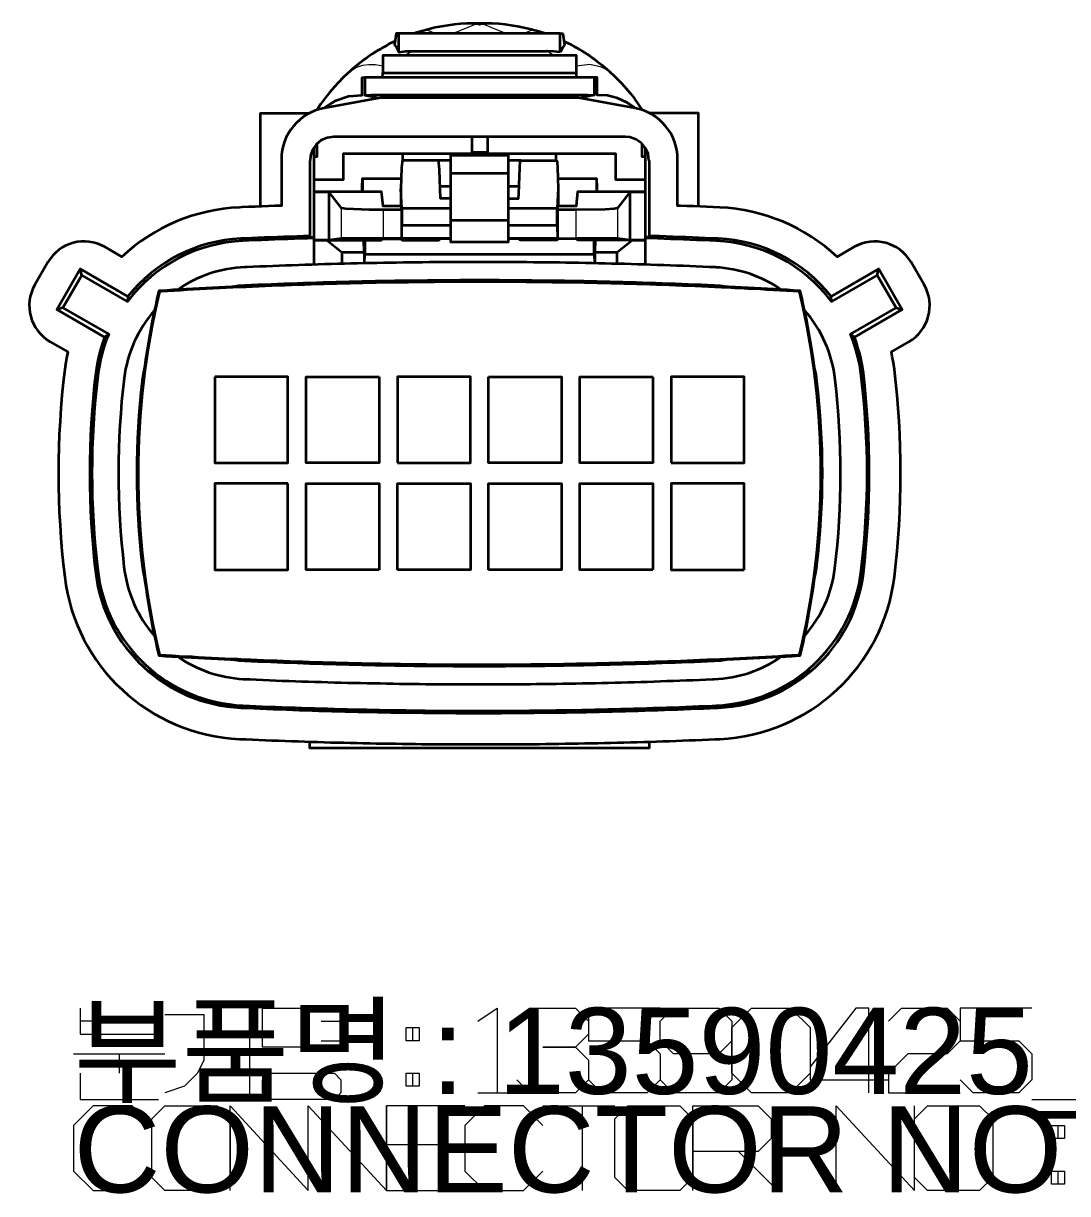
# Model space of a CAD drawing. Header units: millimetres. Extents: x 0 to 174, y 0 to 33.
# Drawn here: x 68.665 to 70.241, y 7.945 to 9.712 of the extents above; entities that cross this region are included whole.
import ezdxf

# ---------------------------------------------------------------- set-up
doc = ezdxf.new("R2010")
doc.units = ezdxf.units.MM
doc.layers.add('CAPTION_LLM_TEXT', color=7, linetype='Continuous')
doc.layers.add('CAPTION_ORIGINAL_OUTLINES', color=7, linetype='Continuous')
doc.layers.add('PDF_Geomertry', color=7, linetype='Continuous', true_color=0x405f80)
doc.styles.get("Standard").update_dxf_attribs({"font": 'arial.ttf'})

# ---------------------------------------------------------------- blocks, each defined once
blk = doc.blocks.new('SYM_13590425_006')
at = {"layer": 'PDF_Geomertry', "color": 7, "lineweight": 35}
for points in [[(0.0029, 0.5424), (0.0029, 0.5449), (-0.0069, 0.545, 0.066921), (-0.0824, 0.5339), (-0.0918, 0.531), (-0.0961, 0.5296)], [(0.1019, 0.5296), (0.0926, 0.5326), (0.0882, 0.5339, 0.06561), (0.0128, 0.545), (0.0029, 0.5449)], [(-0.1357, 0.5125, 0.06498), (-0.1961, 0.4699), (-0.2032, 0.4631), (-0.21, 0.456), (-0.2167, 0.4488), (-0.2231, 0.4413), (-0.2292, 0.4336), (-0.2308, 0.4314), (-0.2365, 0.4233), (-0.2421, 0.4151), (-0.2422, 0.415), (-0.2422, 0.4144)], [(0.1415, 0.5125, -0.064821), (0.2019, 0.4699), (0.2039, 0.4681), (0.211, 0.4611), (0.2178, 0.454), (0.2243, 0.4467), (0.2307, 0.4392), (0.2367, 0.4314), (0.2368, 0.4313), (0.2425, 0.4232), (0.2481, 0.415), (0.2481, 0.4144)], [(-0.2471, 0.2208), (-0.2569, 0.2204), (-0.2668, 0.2201), (-0.2767, 0.2199), (-0.2864, 0.2194), (-0.2963, 0.219), (-0.3061, 0.2188), (-0.316, 0.2183), (-0.3258, 0.2179), (-0.3356, 0.2175), (-0.3454, 0.2171), (-0.3544, 0.2167, 0.223139), (-0.5286, 0.1251), (-0.5976, 0.165), (-0.6261, 0.1156), (-0.5571, 0.0757, 0.071283), (-0.5736, 0.0129, 0.059479), (-0.5736, -0.2812, 0.367756), (-0.3544, -0.4851), (-0.3446, -0.4856), (-0.3347, -0.486), (-0.325, -0.4864), (-0.3151, -0.4868), (-0.3053, -0.4871), (-0.2954, -0.4875), (-0.2856, -0.4879), (-0.2757, -0.4882), (-0.266, -0.4885), (-0.2561, -0.4889), (-0.2463, -0.4892), (-0.2364, -0.4894), (-0.2265, -0.4897), (-0.2168, -0.49), (-0.207, -0.4903), (-0.1971, -0.4906), (-0.1872, -0.4908), (-0.1774, -0.491), (-0.1675, -0.4912), (-0.1576, -0.4914), (-0.1479, -0.4917), (-0.1381, -0.4918), (-0.1282, -0.4919), (-0.1183, -0.4921), (-0.1085, -0.4922), (-0.0986, -0.4924), (-0.0888, -0.4925), (-0.079, -0.4926), (-0.0692, -0.4928), (-0.0593, -0.4928), (-0.0494, -0.4929), (-0.0396, -0.4929), (-0.0297, -0.4929), (-0.0199, -0.4931), (-0.0101, -0.4931), (-0.0003, -0.4931), (0.0096, -0.4931), (0.0194, -0.4931), (0.0293, -0.4931), (0.0392, -0.4929), (0.049, -0.4929), (0.0589, -0.4928), (0.0686, -0.4928), (0.0785, -0.4926), (0.0883, -0.4926), (0.0982, -0.4925), (0.1081, -0.4924), (0.1179, -0.4922), (0.1278, -0.4921), (0.1375, -0.4919), (0.1474, -0.4918), (0.1572, -0.4915), (0.1671, -0.4914), (0.1769, -0.4911), (0.1868, -0.491), (0.1967, -0.4907), (0.2064, -0.4904), (0.2162, -0.4901), (0.2261, -0.49), (0.236, -0.4897), (0.2458, -0.4893), (0.2557, -0.489), (0.2654, -0.4887), (0.2753, -0.4885), (0.2851, -0.4881), (0.295, -0.4878), (0.3049, -0.4874), (0.3146, -0.4869), (0.3244, -0.4865), (0.3343, -0.4862), (0.3442, -0.4858), (0.354, -0.4854), (0.3603, -0.4851, 0.367568), (0.5794, -0.2812, 0.059525), (0.5794, 0.0129, 0.07101), (0.5629, 0.0757), (0.6319, 0.1156), (0.6035, 0.165), (0.5344, 0.1251, 0.223804), (0.3603, 0.2167), (0.3504, 0.2171), (0.3406, 0.2175), (0.3308, 0.2179), (0.321, 0.2183), (0.3111, 0.2188), (0.3012, 0.2192), (0.2914, 0.2194), (0.2815, 0.2199), (0.2718, 0.2201), (0.2619, 0.2206), (0.2529, 0.2208)], [(-0.2531, 0.224), (-0.2628, 0.2236), (-0.2726, 0.2233), (-0.2825, 0.2229), (-0.2924, 0.2226), (-0.3022, 0.2222), (-0.3119, 0.2219), (-0.3218, 0.2215), (-0.3317, 0.2211), (-0.3415, 0.2207), (-0.3514, 0.2203), (-0.3575, 0.22, 0.21611), (-0.5282, 0.1328), (-0.5286, 0.1251)], [(0.534, 0.1328, 0.21683), (0.3633, 0.22), (0.3536, 0.2204), (0.3437, 0.2208), (0.3339, 0.2213), (0.324, 0.2217), (0.3142, 0.2221), (0.3044, 0.2224), (0.2946, 0.2228), (0.2847, 0.2231), (0.2749, 0.2235), (0.265, 0.2238), (0.2589, 0.224)], [(0.3596, 0.1767), (0.3499, 0.1771), (0.34, 0.1775), (0.3301, 0.1779), (0.3203, 0.1783), (0.3104, 0.1788), (0.3007, 0.179), (0.2908, 0.1794), (0.281, 0.1797), (0.2711, 0.1801), (0.2613, 0.1804), (0.2515, 0.1807), (0.2417, 0.1811), (0.2318, 0.1814), (0.2219, 0.1817), (0.2121, 0.1819), (0.2022, 0.1821), (0.1924, 0.1824), (0.1826, 0.1826), (0.1728, 0.1828), (0.1629, 0.1831), (0.1531, 0.1832), (0.1432, 0.1833), (0.1333, 0.1836), (0.1236, 0.1838), (0.1137, 0.1839), (0.1039, 0.184), (0.094, 0.1842), (0.0842, 0.1842), (0.0743, 0.1843), (0.0644, 0.1844), (0.0547, 0.1844), (0.0449, 0.1844), (0.035, 0.1846), (0.0251, 0.1846), (0.0153, 0.1846), (0.0054, 0.1846), (-0.0044, 0.1846), (-0.0143, 0.1846), (-0.024, 0.1846), (-0.0339, 0.1846), (-0.0437, 0.1844), (-0.0536, 0.1844), (-0.0635, 0.1843), (-0.0733, 0.1843), (-0.0832, 0.1842), (-0.0929, 0.184), (-0.1028, 0.1839), (-0.1126, 0.1838), (-0.1225, 0.1836), (-0.1324, 0.1835), (-0.1422, 0.1833), (-0.1521, 0.1831), (-0.1618, 0.1829), (-0.1717, 0.1828), (-0.1815, 0.1825), (-0.1914, 0.1822), (-0.2012, 0.1819), (-0.2111, 0.1818), (-0.221, 0.1815), (-0.2307, 0.1813), (-0.2406, 0.181), (-0.2504, 0.1806), (-0.2603, 0.1803), (-0.2701, 0.18), (-0.28, 0.1796), (-0.2897, 0.1793), (-0.2996, 0.1789), (-0.3094, 0.1785), (-0.3193, 0.1781), (-0.3292, 0.1778), (-0.3389, 0.1774), (-0.3487, 0.1769), (-0.3514, 0.1768, 0.143588), (-0.4529, 0.1429)], [(-0.4879, 0.1117, 0.148412), (-0.5338, 0.0094, 0.058647), (-0.534, -0.2753, 0.153657), (-0.4879, -0.38)], [(0.4938, -0.38, 0.14935), (0.5396, -0.2778, 0.058623), (0.5399, 0.0069, 0.153457), (0.4938, 0.1117)], [(-0.5632, 0.0714), (-0.5664, 0.0621), (-0.5693, 0.0528), (-0.5718, 0.0432), (-0.5739, 0.0336), (-0.5757, 0.0239), (-0.5767, 0.0168, 0.0598), (-0.5767, -0.2853)], [(0.5825, -0.2853, 0.059797), (0.5825, 0.0168), (0.5811, 0.0265), (0.5793, 0.0363), (0.5771, 0.0458), (0.5744, 0.0553), (0.5714, 0.0647), (0.569, 0.0714), (0.5629, 0.0757)], [(-0.5029, 0.0249), (-0.505, 0.0153), (-0.5065, 0.0056), (-0.5065, 0.005, 0.058924), (-0.5065, -0.2733), (-0.5051, -0.2831), (-0.5031, -0.2926), (-0.5029, -0.2932)], [(0.5087, -0.2932), (0.5108, -0.2836), (0.5124, -0.2739), (0.5124, -0.2733, 0.058875), (0.5124, 0.005), (0.511, 0.0147), (0.5089, 0.0243), (0.5087, 0.0249)], [(-0.5767, -0.2851, 0.366239), (-0.3575, -0.4883), (-0.3478, -0.4887), (-0.3379, -0.4892), (-0.3281, -0.4896), (-0.3182, -0.49), (-0.3083, -0.4904), (-0.2986, -0.4907), (-0.2888, -0.4911), (-0.2789, -0.4915), (-0.269, -0.4918), (-0.2592, -0.4921), (-0.2493, -0.4925), (-0.2396, -0.4928), (-0.2297, -0.4931), (-0.2199, -0.4933), (-0.21, -0.4936), (-0.2001, -0.4939), (-0.1903, -0.494), (-0.1806, -0.4943), (-0.1707, -0.4946), (-0.1608, -0.4947), (-0.151, -0.495), (-0.1411, -0.4951), (-0.1312, -0.4953), (-0.1214, -0.4954), (-0.1117, -0.4956), (-0.1018, -0.4957), (-0.0919, -0.4958), (-0.0821, -0.496), (-0.0722, -0.4961), (-0.0624, -0.4961), (-0.0525, -0.4962), (-0.0428, -0.4962), (-0.0329, -0.4964), (-0.0231, -0.4964), (-0.0132, -0.4964), (-0.0033, -0.4964), (0.0065, -0.4964), (0.0164, -0.4964), (0.0263, -0.4964), (0.036, -0.4964), (0.0458, -0.4962), (0.0557, -0.4962), (0.0656, -0.4961), (0.0754, -0.4961), (0.0853, -0.496), (0.0951, -0.4958), (0.1049, -0.4958), (0.1147, -0.4957), (0.1246, -0.4956), (0.1344, -0.4953), (0.1443, -0.4951), (0.1542, -0.495), (0.164, -0.4949), (0.1738, -0.4946), (0.1836, -0.4944), (0.1935, -0.4942), (0.2033, -0.4939), (0.2132, -0.4936), (0.2231, -0.4935), (0.2329, -0.4932), (0.2426, -0.4928), (0.2525, -0.4925), (0.2624, -0.4922), (0.2722, -0.4919), (0.2821, -0.4915), (0.2918, -0.4912), (0.3017, -0.4908), (0.3115, -0.4906), (0.3214, -0.4901), (0.3313, -0.4897), (0.3411, -0.4893), (0.3508, -0.4889), (0.3607, -0.4885), (0.3633, -0.4883, 0.367109), (0.5825, -0.2851)], [(-0.4529, -0.4112, 0.138884), (-0.3539, -0.445), (-0.344, -0.4454), (-0.3342, -0.4458), (-0.3243, -0.4462), (-0.3144, -0.4467), (-0.3047, -0.4471), (-0.2949, -0.4475), (-0.285, -0.4478), (-0.2751, -0.4482), (-0.2653, -0.4485), (-0.2554, -0.4487), (-0.2457, -0.4492), (-0.2358, -0.4494), (-0.226, -0.4497), (-0.2161, -0.45), (-0.2063, -0.4503), (-0.1964, -0.4506), (-0.1867, -0.4507), (-0.1768, -0.451), (-0.1669, -0.4511), (-0.1571, -0.4514), (-0.1472, -0.4515), (-0.1374, -0.4518), (-0.1275, -0.4519), (-0.1178, -0.4521), (-0.1079, -0.4522), (-0.0981, -0.4524), (-0.0882, -0.4525), (-0.0783, -0.4526), (-0.0685, -0.4526), (-0.0586, -0.4528), (-0.0489, -0.4528), (-0.039, -0.4529), (-0.0292, -0.4529), (-0.0193, -0.4529), (-0.0094, -0.4529), (0.0004, -0.4529), (0.0103, -0.4529), (0.02, -0.4529), (0.0299, -0.4529), (0.0397, -0.4529), (0.0496, -0.4529), (0.0594, -0.4528), (0.0693, -0.4528), (0.0792, -0.4526), (0.089, -0.4525), (0.0987, -0.4524), (0.1086, -0.4522), (0.1185, -0.4521), (0.1283, -0.4519), (0.1382, -0.4518), (0.1481, -0.4517), (0.1579, -0.4515), (0.1676, -0.4512), (0.1775, -0.4511), (0.1874, -0.4508), (0.1972, -0.4506), (0.2071, -0.4504), (0.2169, -0.4501), (0.2267, -0.4499), (0.2365, -0.4496), (0.2464, -0.4493), (0.2563, -0.449), (0.2661, -0.4486), (0.276, -0.4483), (0.2857, -0.4479), (0.2956, -0.4476), (0.3054, -0.4472), (0.3153, -0.4469), (0.3251, -0.4465), (0.335, -0.4461), (0.3447, -0.4457), (0.3546, -0.4453), (0.3572, -0.4451, 0.143374), (0.4586, -0.4112)]]:
    blk.add_lwpolyline(points, format="xyb", dxfattribs=at)
at = {"layer": 'PDF_Geomertry', "color": 7, "lineweight": 13}
for points in [[(-0.0643, 0.5296), (-0.0738, 0.5339), (-0.0782, 0.5344), (-0.0824, 0.5339)], [(-0.0051, 0.5429), (-0.0146, 0.5388), (-0.0367, 0.5296)], [(0.0425, 0.5296), (0.0204, 0.5388), (0.011, 0.5429), (0.0107, 0.5431), (0.006, 0.5433), (0.0029, 0.5424), (-0.0012, 0.5435), (-0.0049, 0.5431), (-0.0069, 0.545)], [(0.0107, 0.5431), (0.0128, 0.545)], [(0.0882, 0.5339), (0.084, 0.5344), (0.0796, 0.5339), (0.0701, 0.5296)], [(-0.0985, 0.5032), (-0.1067, 0.4978), (-0.1085, 0.4965)], [(0.1146, 0.4965), (0.1065, 0.5021), (0.1047, 0.5032)], [(-0.1433, 0.4806), (-0.154, 0.4825), (-0.1644, 0.4826), (-0.174, 0.4814), (-0.1829, 0.4785), (-0.1961, 0.4699)], [(0.2019, 0.4699), (0.195, 0.4751), (0.1872, 0.479), (0.1693, 0.4828), (0.1492, 0.4806)], [(-0.1608, 0.4371), (-0.1619, 0.435)], [(0.1678, 0.435), (0.1667, 0.4371)], [(-0.2057, 0.2201), (-0.2057, 0.2661)], [(0.2115, 0.2661), (0.2115, 0.2201)], [(-0.1428, 0.2635), (-0.1428, 0.2204)], [(0.1486, 0.2204), (0.1486, 0.2635)], [(-0.3544, 0.2167), (-0.3575, 0.22)], [(0.3633, 0.22), (0.3603, 0.2167)], [(-0.5767, 0.0168), (-0.5736, 0.0129)], [(0.5794, 0.0129), (0.5825, 0.0168)], [(-0.5736, -0.2812), (-0.5767, -0.2851)], [(0.5825, -0.2851), (0.5794, -0.2812)], [(-0.3575, -0.4883), (-0.3544, -0.4851)], [(0.3603, -0.4851), (0.3633, -0.4883)]]:
    blk.add_lwpolyline(points, dxfattribs=at)
at = {"layer": 'PDF_Geomertry', "color": 7, "lineweight": 35}
for points in [[(-0.1246, 0.5182), (-0.1333, 0.5139), (-0.1358, 0.5126)], [(-0.119, 0.5017), (-0.119, 0.5296), (-0.1229, 0.5296), (-0.1253, 0.5128), (-0.1222, 0.5083), (-0.119, 0.5017), (-0.1181, 0.5018), (-0.1083, 0.5029), (-0.0985, 0.5032), (0.0029, 0.5032), (0.1043, 0.5032), (0.1044, 0.5032)], [(0.1249, 0.5296), (0.0029, 0.5296), (-0.119, 0.5296)], [(0.1417, 0.5126), (0.1328, 0.5169), (0.1304, 0.5182)], [(-0.1435, 0.4633), (-0.1433, 0.4701), (0.0029, 0.4701), (0.1492, 0.4701), (0.1492, 0.4965), (0.0029, 0.4965), (-0.1433, 0.4965), (-0.1433, 0.4701)], [(0.1249, 0.5017), (0.1151, 0.5028), (0.1053, 0.5032), (0.1047, 0.5032)], [(-0.2324, 0.4169), (-0.214, 0.4285), (-0.1947, 0.4351), (-0.1744, 0.4368), (-0.1744, 0.4633), (-0.1703, 0.4633), (-0.1703, 0.4365), (-0.1619, 0.435), (-0.1494, 0.4322)], [(0.1761, 0.4633), (0.0029, 0.4633), (-0.1703, 0.4633)], [(0.1492, 0.4633), (0.1492, 0.47)], [(0.2382, 0.4169), (0.2254, 0.4257), (0.2112, 0.4321), (0.196, 0.436), (0.1803, 0.4368), (0.1803, 0.4633), (0.1761, 0.4633), (0.1761, 0.4365), (0.1678, 0.435), (0.1554, 0.4322)], [(-0.1703, 0.4365), (-0.1608, 0.4371), (0.0029, 0.4371), (0.1667, 0.4371), (0.1761, 0.4365)], [(-0.3278, 0.2685), (-0.3278, 0.4092), (-0.2546, 0.4092)], [(0.3336, 0.2685), (0.3336, 0.4092), (0.2604, 0.4092)], [(0.2587, 0.3382), (0.2575, 0.3479), (0.2536, 0.3568), (0.2474, 0.3643), (0.2393, 0.3699), (0.2301, 0.3731), (0.2233, 0.3738), (-0.2175, 0.3738), (-0.2272, 0.3724), (-0.2361, 0.3685), (-0.2436, 0.3622), (-0.2492, 0.3542), (-0.2524, 0.345), (-0.2529, 0.3382)], [(-0.0089, 0.3738), (-0.0089, 0.3503), (-0.0089, 0.3467), (0.0147, 0.3467), (0.0147, 0.3503)], [(0.0147, 0.3738), (0.0147, 0.3503), (-0.0089, 0.3503)], [(-0.2471, 0.3442), (-0.2422, 0.3442), (-0.2422, 0.3638)], [(-0.2471, 0.3578), (-0.2471, 0.2222), (-0.2471, 0.2208), (-0.2471, 0.1807)], [(0.2481, 0.3638), (0.2481, 0.3442), (0.2529, 0.3442)], [(0.2529, 0.3578), (0.2529, 0.2222), (0.2529, 0.2208), (0.2529, 0.1807)], [(-0.2531, 0.3382), (-0.2531, 0.224), (-0.2531, 0.2221), (-0.2471, 0.2222)], [(-0.0404, 0.3481), (-0.2028, 0.3481), (-0.2028, 0.3088), (-0.2471, 0.3088)], [(-0.0404, 0.2804), (-0.0561, 0.2804), (-0.0576, 0.3238), (-0.0583, 0.3346), (-0.0592, 0.3382), (-0.1135, 0.3382), (-0.1135, 0.3382), (-0.1135, 0.3382), (-0.1135, 0.3382), (-0.1136, 0.3381), (-0.1137, 0.3376), (-0.114, 0.3356), (-0.1147, 0.3275), (-0.116, 0.2954), (-0.116, 0.2696)], [(-0.1128, 0.3382), (-0.1128, 0.3479)], [(-0.0404, 0.3382), (-0.0593, 0.3382)], [(-0.0089, 0.3478), (-0.0404, 0.3478), (-0.0404, 0.3467), (-0.0089, 0.3467)], [(-0.0404, 0.3467), (-0.0404, 0.3461), (0.0463, 0.3461), (0.0463, 0.3467), (0.0463, 0.3478), (0.0147, 0.3478)], [(0.0463, 0.2474), (0.0463, 0.2147), (-0.0404, 0.2147), (-0.0404, 0.2474), (-0.0404, 0.319), (-0.0404, 0.3461)], [(0.0463, 0.3467), (0.0147, 0.3467)], [(0.2529, 0.3088), (0.2086, 0.3088), (0.2086, 0.3481), (0.0463, 0.3481)], [(0.0463, 0.3461), (0.0463, 0.319)], [(0.0651, 0.3382), (0.0463, 0.3382)], [(0.0463, 0.2804), (0.0619, 0.2804), (0.0622, 0.2875), (0.0636, 0.3272), (0.0644, 0.3363), (0.0647, 0.3381), (0.0649, 0.3382), (0.0649, 0.3382), (0.0649, 0.3382), (0.065, 0.3382), (0.1192, 0.3382), (0.1199, 0.3356), (0.1206, 0.3275), (0.1218, 0.2954), (0.1212, 0.2856), (0.1207, 0.2758), (0.1203, 0.266), (0.1203, 0.2654)], [(0.1186, 0.3382), (0.1186, 0.3479)], [(0.2589, 0.3382), (0.2589, 0.224), (0.2589, 0.2221), (0.2529, 0.2222)], [(-0.0404, 0.319), (0.0463, 0.319), (0.0463, 0.2474), (-0.0404, 0.2474)], [(-0.1743, 0.291), (-0.1743, 0.2979), (-0.1739, 0.3106), (-0.1154, 0.3106)], [(-0.1739, 0.3106), (-0.1739, 0.291)], [(0.1212, 0.3106), (0.1797, 0.3106), (0.1801, 0.2979), (0.1801, 0.291)], [(0.1797, 0.3106), (0.1797, 0.291)], [(-0.2471, 0.291), (-0.1456, 0.291), (-0.1433, 0.2696), (-0.116, 0.2696), (-0.1147, 0.2635), (-0.1428, 0.2635), (-0.1636, 0.2636), (-0.199, 0.265), (-0.2051, 0.2658), (-0.2057, 0.2661), (-0.2057, 0.2661), (-0.2242, 0.2901), (-0.2471, 0.2901)], [(-0.1428, 0.2203), (-0.1526, 0.2204), (-0.1625, 0.2204), (-0.1724, 0.2203), (-0.1822, 0.2203), (-0.1921, 0.2203), (-0.2018, 0.2201), (-0.2057, 0.2201), (-0.2243, 0.2178), (-0.2242, 0.2901)], [(-0.1144, 0.2654), (-0.1149, 0.2753), (-0.1154, 0.2851), (-0.116, 0.295), (-0.116, 0.2954)], [(-0.0404, 0.2989), (-0.0567, 0.2989)], [(0.0625, 0.2989), (0.0463, 0.2989)], [(0.2529, 0.2901), (0.23, 0.2901), (0.2115, 0.2661), (0.2063, 0.2651), (0.1924, 0.2642), (0.1486, 0.2635), (0.1206, 0.2635), (0.1218, 0.2696), (0.1492, 0.2696), (0.1514, 0.291), (0.2529, 0.291)], [(0.1218, 0.2954), (0.1218, 0.2696)], [(0.23, 0.2901), (0.2301, 0.2178), (0.2115, 0.2201), (0.2018, 0.2203), (0.1919, 0.2203), (0.1821, 0.2203), (0.1722, 0.2204), (0.1624, 0.2204), (0.1525, 0.2203), (0.1486, 0.2203)], [(-0.0404, 0.2654), (-0.1144, 0.2654), (-0.1144, 0.2403), (-0.0404, 0.2403)], [(0.0463, 0.2403), (0.1203, 0.2403), (0.1203, 0.2654), (0.0463, 0.2654)], [(-0.1147, 0.2635), (-0.1147, 0.2204), (-0.1428, 0.2204)], [(0.1206, 0.2635), (0.1206, 0.2204), (0.1486, 0.2204)], [(-0.0404, 0.2204), (-0.1146, 0.2204), (-0.1144, 0.2403)], [(0.1203, 0.2403), (0.1204, 0.2204), (0.0463, 0.2204)], [(-0.2471, 0.2176), (-0.1456, 0.2176), (-0.1433, 0.2197), (-0.116, 0.2197), (-0.1137, 0.2176), (-0.0586, 0.2176), (-0.0561, 0.2201), (-0.0404, 0.2201)], [(-0.2243, 0.2178), (-0.2471, 0.2178)], [(-0.2275, 0.2176), (-0.2051, 0.1996), (-0.1713, 0.1996), (-0.1717, 0.2176)], [(-0.1704, 0.2178), (-0.1704, 0.1964), (0.1762, 0.1964), (0.1762, 0.2178)], [(-0.1146, 0.2204), (-0.1147, 0.2204)], [(-0.0404, 0.2199), (-0.0564, 0.2199)], [(0.2529, 0.2176), (0.1514, 0.2176), (0.1492, 0.2197), (0.1218, 0.2197), (0.1196, 0.2176), (0.0644, 0.2176), (0.0619, 0.2201), (0.0463, 0.2201)], [(0.0622, 0.2199), (0.0463, 0.2199)], [(0.1204, 0.2204), (0.1206, 0.2204)], [(0.1775, 0.2176), (0.1771, 0.1996), (0.211, 0.1996), (0.2333, 0.2176)], [(0.2301, 0.2178), (0.2529, 0.2178)], [(-0.2051, 0.1996), (-0.2051, 0.1819)], [(-0.1713, 0.1996), (-0.1713, 0.1828)], [(-0.1706, 0.1828), (-0.1704, 0.1964)], [(0.1762, 0.1964), (0.1764, 0.1828)], [(0.1771, 0.1996), (0.1771, 0.1828)], [(0.211, 0.1819), (0.211, 0.1996)], [(-0.2447, 0.1808), (-0.2471, 0.1808)], [(0.2529, 0.1808), (0.2506, 0.1808)], [(-0.6261, 0.1156), (-0.6354, 0.1131), (-0.6001, 0.1743)], [(-0.5976, 0.165), (-0.6001, 0.1743), (-0.5282, 0.1328)], [(0.5344, 0.1251), (0.534, 0.1328), (0.606, 0.1743)], [(0.6035, 0.165), (0.606, 0.1743), (0.6412, 0.1131)], [(0.4861, 0.1401), (0.4871, 0.1413), (0.4772, 0.1418), (0.4674, 0.1425), (0.4576, 0.1431), (0.4478, 0.1436), (0.4379, 0.1442), (0.4281, 0.1446), (0.4183, 0.1451), (0.4085, 0.1457), (0.3986, 0.1461), (0.3888, 0.1467), (0.3789, 0.1471), (0.3692, 0.1476), (0.3593, 0.1481), (0.3572, 0.1481), (0.3572, 0.1483), (0.3474, 0.1488), (0.3376, 0.1492), (0.3278, 0.1496), (0.3179, 0.15), (0.3081, 0.1504), (0.2982, 0.1507), (0.2885, 0.1511), (0.2786, 0.1515), (0.2688, 0.1518), (0.2589, 0.1521), (0.249, 0.1525), (0.2392, 0.1528), (0.2294, 0.1531), (0.2196, 0.1533), (0.2097, 0.1536), (0.1999, 0.1538), (0.19, 0.154), (0.1801, 0.1543), (0.1703, 0.1544), (0.1606, 0.1547), (0.1507, 0.1549), (0.1408, 0.155), (0.131, 0.1551), (0.1211, 0.1554), (0.1113, 0.1556), (0.1014, 0.1557), (0.0917, 0.1557), (0.0818, 0.1558), (0.0719, 0.156), (0.0621, 0.156), (0.0522, 0.1561), (0.0424, 0.1561), (0.0325, 0.1563), (0.0228, 0.1563), (0.0129, 0.1563), (0.0031, 0.1563), (-0.0068, 0.1563), (-0.0167, 0.1563), (-0.0265, 0.1563), (-0.0364, 0.1561), (-0.0463, 0.1561), (-0.056, 0.156), (-0.0658, 0.156), (-0.0757, 0.1558), (-0.0856, 0.1557), (-0.0954, 0.1557), (-0.1053, 0.1556), (-0.1151, 0.1554), (-0.1249, 0.1553), (-0.1347, 0.155), (-0.1446, 0.1549), (-0.1544, 0.1547), (-0.1643, 0.1544), (-0.1742, 0.1543), (-0.184, 0.154), (-0.1937, 0.1538), (-0.2036, 0.1536), (-0.2135, 0.1533), (-0.2233, 0.1531), (-0.2332, 0.1528), (-0.2431, 0.1525), (-0.2528, 0.1521), (-0.2626, 0.1518), (-0.2725, 0.1515), (-0.2824, 0.1511), (-0.2922, 0.1508), (-0.3019, 0.1504), (-0.3118, 0.15), (-0.3217, 0.1496), (-0.3315, 0.1492), (-0.3414, 0.1488), (-0.3513, 0.1483), (-0.3514, 0.1483), (-0.3514, 0.1481), (-0.3612, 0.1476), (-0.3711, 0.1472), (-0.381, 0.1468), (-0.3907, 0.1463), (-0.4006, 0.1458), (-0.4104, 0.1453), (-0.4203, 0.1447), (-0.43, 0.1442), (-0.4399, 0.1438), (-0.4497, 0.1432), (-0.4596, 0.1425), (-0.4693, 0.1419), (-0.4792, 0.1414), (-0.4812, 0.1413), (-0.4803, 0.1401)], [(0.3761, 0.1472), (0.3664, 0.1485), (0.3572, 0.1492), (0.3474, 0.1496), (0.3375, 0.15), (0.3276, 0.1504), (0.3179, 0.1508), (0.3081, 0.1513), (0.2982, 0.1517), (0.2883, 0.1519), (0.2785, 0.1524), (0.2688, 0.1526), (0.2589, 0.1529), (0.249, 0.1533), (0.2392, 0.1536), (0.2293, 0.1539), (0.2194, 0.1542), (0.2097, 0.1544), (0.1999, 0.1546), (0.19, 0.1549), (0.1801, 0.1551), (0.1703, 0.1553), (0.1604, 0.1556), (0.1506, 0.1557), (0.1408, 0.1558), (0.131, 0.1561), (0.1211, 0.1563), (0.1113, 0.1564), (0.1014, 0.1565), (0.0915, 0.1565), (0.0817, 0.1567), (0.0719, 0.1568), (0.0621, 0.1568), (0.0522, 0.1569), (0.0424, 0.1569), (0.0325, 0.1571), (0.0226, 0.1571), (0.0128, 0.1571), (0.0031, 0.1571), (-0.0068, 0.1571), (-0.0167, 0.1571), (-0.0265, 0.1571), (-0.0364, 0.1569), (-0.0463, 0.1569), (-0.0561, 0.1568), (-0.066, 0.1568), (-0.0757, 0.1567), (-0.0856, 0.1565), (-0.0954, 0.1565), (-0.1053, 0.1564), (-0.1151, 0.1563), (-0.125, 0.1561), (-0.1349, 0.1558), (-0.1446, 0.1557), (-0.1544, 0.1556), (-0.1643, 0.1553), (-0.1742, 0.1551), (-0.184, 0.1549), (-0.1939, 0.1546), (-0.2036, 0.1544), (-0.2135, 0.1542), (-0.2233, 0.1539), (-0.2332, 0.1536), (-0.2431, 0.1533), (-0.2529, 0.1529), (-0.2628, 0.1526), (-0.2725, 0.1524), (-0.2824, 0.1519), (-0.2922, 0.1517), (-0.3021, 0.1513), (-0.3119, 0.1508), (-0.3217, 0.1504), (-0.3315, 0.15), (-0.3414, 0.1496), (-0.3513, 0.1492), (-0.3514, 0.1492), (-0.3612, 0.1485), (-0.3703, 0.1472)], [(-0.5571, 0.0757), (-0.5632, 0.0714), (-0.6354, 0.1131)], [(0.6319, 0.1156), (0.6412, 0.1131), (0.569, 0.0714)], [(-0.5099, -0.0392), (-0.5101, -0.0501), (-0.5108, -0.06), (-0.5114, -0.0699), (-0.5118, -0.079), (-0.5132, -0.0949), (-0.5135, -0.1047), (-0.5137, -0.1144), (-0.5139, -0.1243), (-0.5139, -0.1342), (-0.5139, -0.144), (-0.5137, -0.1539), (-0.5135, -0.1637), (-0.5132, -0.1735), (-0.5132, -0.1736), (-0.5118, -0.1893), (-0.5113, -0.1992), (-0.5107, -0.209), (-0.5101, -0.2182), (-0.5099, -0.2293)], [(0.5157, -0.2293), (0.516, -0.2182), (0.5167, -0.2083), (0.5172, -0.1986), (0.5176, -0.1893), (0.519, -0.1736), (0.5193, -0.1637), (0.5196, -0.1539), (0.5197, -0.144), (0.5197, -0.1342), (0.5197, -0.1243), (0.5196, -0.1144), (0.5193, -0.1047), (0.519, -0.0949), (0.519, -0.0949), (0.5176, -0.079), (0.5171, -0.0692), (0.5165, -0.0594), (0.516, -0.0501), (0.5157, -0.0392)], [(-0.4803, -0.4085), (-0.4812, -0.4096), (-0.4714, -0.4103), (-0.4615, -0.4108), (-0.4518, -0.4114), (-0.4419, -0.4119), (-0.4321, -0.4125), (-0.4222, -0.4131), (-0.4125, -0.4135), (-0.4026, -0.414), (-0.3928, -0.4146), (-0.3829, -0.415), (-0.3731, -0.4154), (-0.3633, -0.416), (-0.3535, -0.4164), (-0.3514, -0.4165), (-0.3514, -0.4167), (-0.3415, -0.4171), (-0.3318, -0.4175), (-0.3219, -0.4179), (-0.3121, -0.4183), (-0.3022, -0.4187), (-0.2924, -0.4192), (-0.2826, -0.4194), (-0.2728, -0.4199), (-0.2629, -0.4201), (-0.2531, -0.4204), (-0.2432, -0.4208), (-0.2333, -0.4211), (-0.2236, -0.4214), (-0.2138, -0.4217), (-0.2039, -0.4219), (-0.194, -0.4222), (-0.1842, -0.4224), (-0.1743, -0.4226), (-0.1644, -0.4228), (-0.1547, -0.4231), (-0.1449, -0.4232), (-0.135, -0.4235), (-0.1251, -0.4236), (-0.1153, -0.4237), (-0.1054, -0.4239), (-0.0956, -0.424), (-0.0858, -0.4242), (-0.076, -0.4242), (-0.0661, -0.4243), (-0.0562, -0.4244), (-0.0464, -0.4244), (-0.0365, -0.4244), (-0.0267, -0.4246), (-0.0169, -0.4246), (-0.0071, -0.4246), (0.0028, -0.4246), (0.0126, -0.4246), (0.0225, -0.4246), (0.0324, -0.4246), (0.0422, -0.4244), (0.0521, -0.4244), (0.0618, -0.4244), (0.0717, -0.4243), (0.0815, -0.4242), (0.0914, -0.4242), (0.1013, -0.424), (0.1111, -0.4239), (0.121, -0.4237), (0.1307, -0.4236), (0.1406, -0.4235), (0.1504, -0.4232), (0.1603, -0.4231), (0.1701, -0.4228), (0.18, -0.4226), (0.1899, -0.4224), (0.1996, -0.4222), (0.2094, -0.4219), (0.2193, -0.4217), (0.2292, -0.4214), (0.239, -0.4211), (0.2489, -0.4208), (0.2586, -0.4206), (0.2685, -0.4201), (0.2783, -0.4199), (0.2882, -0.4194), (0.2981, -0.4192), (0.3078, -0.4187), (0.3176, -0.4183), (0.3275, -0.4179), (0.3374, -0.4176), (0.3472, -0.4172), (0.3569, -0.4167), (0.3572, -0.4167), (0.3572, -0.4165), (0.3671, -0.416), (0.3769, -0.4156), (0.3868, -0.4151), (0.3965, -0.4146), (0.4064, -0.4142), (0.4163, -0.4136), (0.4261, -0.4131), (0.4358, -0.4126), (0.4457, -0.4121), (0.4556, -0.4115), (0.4654, -0.411), (0.4751, -0.4104), (0.485, -0.4097), (0.4871, -0.4096), (0.4861, -0.4085)], [(-0.3703, -0.4156), (-0.3606, -0.4169), (-0.3514, -0.4175), (-0.3415, -0.4181), (-0.3317, -0.4185), (-0.3219, -0.4187), (-0.3121, -0.4192), (-0.3022, -0.4196), (-0.2924, -0.42), (-0.2825, -0.4203), (-0.2726, -0.4207), (-0.2629, -0.421), (-0.2531, -0.4214), (-0.2432, -0.4217), (-0.2333, -0.4219), (-0.2235, -0.4222), (-0.2136, -0.4225), (-0.2039, -0.4228), (-0.194, -0.4231), (-0.1842, -0.4232), (-0.1743, -0.4235), (-0.1644, -0.4237), (-0.1546, -0.4239), (-0.1449, -0.424), (-0.135, -0.4243), (-0.1251, -0.4244), (-0.1153, -0.4246), (-0.1054, -0.4247), (-0.0956, -0.4249), (-0.0857, -0.425), (-0.0758, -0.425), (-0.0661, -0.4251), (-0.0562, -0.4253), (-0.0464, -0.4253), (-0.0365, -0.4254), (-0.0267, -0.4254), (-0.0168, -0.4254), (-0.0069, -0.4254), (0.0028, -0.4254), (0.0126, -0.4254), (0.0225, -0.4254), (0.0324, -0.4254), (0.0422, -0.4254), (0.0521, -0.4253), (0.0619, -0.4253), (0.0718, -0.4251), (0.0815, -0.425), (0.0914, -0.425), (0.1013, -0.4249), (0.1111, -0.4247), (0.121, -0.4246), (0.1308, -0.4244), (0.1406, -0.4243), (0.1504, -0.424), (0.1603, -0.4239), (0.1701, -0.4237), (0.18, -0.4235), (0.1899, -0.4232), (0.1997, -0.4231), (0.2094, -0.4228), (0.2193, -0.4225), (0.2292, -0.4222), (0.239, -0.4219), (0.2489, -0.4217), (0.2587, -0.4214), (0.2685, -0.421), (0.2783, -0.4207), (0.2882, -0.4203), (0.2981, -0.42), (0.3079, -0.4196), (0.3178, -0.4192), (0.3275, -0.4189), (0.3374, -0.4185), (0.3472, -0.4181), (0.3571, -0.4175), (0.3572, -0.4175), (0.3671, -0.4168), (0.3761, -0.4156)], [(0.2589, -0.5396), (0.2589, -0.5492), (-0.2531, -0.5492), (-0.2531, -0.5396)]]:
    blk.add_lwpolyline(points, dxfattribs=at)
for points in [[(0.1249, 0.5017), (0.1249, 0.5296), (0.1287, 0.5296), (0.1311, 0.5128), (0.1281, 0.5083)], [(-0.3967, 0.0115), (-0.3967, -0.1185), (-0.2864, -0.1185), (-0.2864, 0.0115)], [(-0.1486, 0.0115), (-0.1486, -0.1185), (-0.2589, -0.1185), (-0.2589, 0.0115)], [(-0.1211, -0.1185), (-0.0108, -0.1185), (-0.0108, 0.0115), (-0.1211, 0.0115)], [(0.0167, 0.0115), (0.1269, 0.0115), (0.1269, -0.1185), (0.0167, -0.1185)], [(0.2647, 0.0115), (0.2647, -0.1185), (0.1544, -0.1185), (0.1544, 0.0115)], [(0.2922, -0.1185), (0.4025, -0.1185), (0.4025, 0.0115), (0.2922, 0.0115)], [(-0.2864, -0.1499), (-0.3967, -0.1499), (-0.3967, -0.2799), (-0.2864, -0.2799)], [(-0.1486, -0.2799), (-0.2589, -0.2799), (-0.2589, -0.1499), (-0.1486, -0.1499)], [(-0.1211, -0.2799), (-0.1211, -0.1499), (-0.0108, -0.1499), (-0.0108, -0.2799)], [(0.0167, -0.2799), (0.0167, -0.1499), (0.1269, -0.1499), (0.1269, -0.2799)], [(0.2647, -0.2799), (0.1544, -0.2799), (0.1544, -0.1499), (0.2647, -0.1499)], [(0.4025, -0.2799), (0.4025, -0.1499), (0.2922, -0.1499), (0.2922, -0.2799)]]:
    blk.add_lwpolyline(points, close=True, dxfattribs=at)
for points in [[(-0.3597, 0.2672, 0.178383), (-0.5372, 0.1925), (-0.5628, 0.2074, 0.41407), (-0.6489, 0.1843), (-0.6685, 0.1504, 0.414109), (-0.6454, 0.0643), (-0.619, 0.049), (-0.621, 0.0394), (-0.6225, 0.0297), (-0.6235, 0.0225, 0.060256), (-0.6235, -0.2908, 0.366559), (-0.3597, -0.5356), (-0.3499, -0.536), (-0.34, -0.5364), (-0.3301, -0.5368), (-0.3203, -0.5372), (-0.3106, -0.5376), (-0.3007, -0.5379), (-0.2908, -0.5383), (-0.281, -0.5387), (-0.2711, -0.539), (-0.2613, -0.5393), (-0.2515, -0.5397), (-0.2417, -0.54), (-0.2318, -0.5403), (-0.2219, -0.5406), (-0.2121, -0.5408), (-0.2022, -0.5411), (-0.1925, -0.5412), (-0.1826, -0.5415), (-0.1728, -0.5418), (-0.1629, -0.5419), (-0.1531, -0.5422), (-0.1432, -0.5424), (-0.1335, -0.5425), (-0.1236, -0.5426), (-0.1137, -0.5428), (-0.1039, -0.5429), (-0.094, -0.5431), (-0.0842, -0.5432), (-0.0743, -0.5433), (-0.0646, -0.5433), (-0.0547, -0.5435), (-0.0449, -0.5435), (-0.035, -0.5436), (-0.0251, -0.5436), (-0.0153, -0.5436), (-0.0054, -0.5436), (0.0044, -0.5436), (0.0142, -0.5436), (0.024, -0.5436), (0.0339, -0.5436), (0.0437, -0.5436), (0.0536, -0.5435), (0.0635, -0.5435), (0.0733, -0.5433), (0.0831, -0.5433), (0.0929, -0.5432), (0.1028, -0.5431), (0.1126, -0.5429), (0.1225, -0.5428), (0.1324, -0.5426), (0.1422, -0.5425), (0.1519, -0.5424), (0.1618, -0.5421), (0.1717, -0.5419), (0.1815, -0.5417), (0.1914, -0.5415), (0.2013, -0.5412), (0.2111, -0.541), (0.2208, -0.5407), (0.2307, -0.5404), (0.2406, -0.5401), (0.2504, -0.5399), (0.2603, -0.5396), (0.2701, -0.5393), (0.2799, -0.5389), (0.2897, -0.5386), (0.2996, -0.5382), (0.3094, -0.5379), (0.3193, -0.5375), (0.329, -0.5371), (0.3389, -0.5367), (0.3487, -0.5362), (0.3586, -0.5358), (0.3656, -0.5356, 0.36659), (0.6293, -0.2908, 0.0603), (0.6293, 0.0225), (0.6281, 0.0322), (0.6262, 0.0419), (0.6249, 0.049), (0.6513, 0.0643, 0.412115), (0.6743, 0.1504), (0.6547, 0.1843, 0.412156), (0.5686, 0.2074), (0.543, 0.1925, 0.177837), (0.3656, 0.2672), (0.3557, 0.2676), (0.3458, 0.2681), (0.336, 0.2685), (0.3261, 0.2689), (0.3164, 0.2692), (0.3065, 0.2696), (0.3021, 0.2697), (0.3021, 0.3396, 0.362404), (0.2376, 0.4171), (0.1525, 0.4328), (-0.1467, 0.4328), (-0.2318, 0.4171, 0.362274), (-0.2963, 0.3396), (-0.2963, 0.2697), (-0.3061, 0.2694), (-0.316, 0.269), (-0.3258, 0.2686), (-0.3357, 0.2682), (-0.3454, 0.2678), (-0.3553, 0.2674)], [(0.4861, -0.4085, 0.117462), (0.4861, 0.1401), (0.4763, 0.1407), (0.4664, 0.1413), (0.4567, 0.1418), (0.4468, 0.1424), (0.4369, 0.1429), (0.4271, 0.1435), (0.4174, 0.144), (0.4075, 0.1444), (0.3976, 0.145), (0.3878, 0.1454), (0.3779, 0.146), (0.3682, 0.1464), (0.3583, 0.1468), (0.3485, 0.1472), (0.3386, 0.1478), (0.3287, 0.1481), (0.319, 0.1485), (0.3092, 0.1489), (0.2993, 0.1493), (0.2894, 0.1496), (0.2796, 0.15), (0.2699, 0.1503), (0.26, 0.1507), (0.2501, 0.151), (0.2403, 0.1513), (0.2304, 0.1515), (0.2206, 0.1518), (0.2108, 0.1521), (0.201, 0.1524), (0.1911, 0.1526), (0.1813, 0.1528), (0.1714, 0.1531), (0.1615, 0.1532), (0.1517, 0.1535), (0.1419, 0.1536), (0.1321, 0.1538), (0.1222, 0.1539), (0.1124, 0.154), (0.1025, 0.1542), (0.0926, 0.1543), (0.0828, 0.1544), (0.0731, 0.1544), (0.0632, 0.1546), (0.0533, 0.1546), (0.0435, 0.1547), (0.0336, 0.1547), (0.0237, 0.1547), (0.0139, 0.1547), (0.0042, 0.1549), (-0.0057, 0.1547), (-0.0156, 0.1547), (-0.0254, 0.1547), (-0.0353, 0.1547), (-0.0451, 0.1546), (-0.055, 0.1546), (-0.0649, 0.1544), (-0.0746, 0.1544), (-0.0844, 0.1543), (-0.0943, 0.1542), (-0.1042, 0.154), (-0.114, 0.1539), (-0.1239, 0.1538), (-0.1337, 0.1536), (-0.1435, 0.1535), (-0.1533, 0.1532), (-0.1632, 0.1531), (-0.1731, 0.1529), (-0.1829, 0.1526), (-0.1928, 0.1524), (-0.2025, 0.1521), (-0.2124, 0.1519), (-0.2222, 0.1517), (-0.2321, 0.1514), (-0.242, 0.151), (-0.2518, 0.1507), (-0.2615, 0.1504), (-0.2714, 0.15), (-0.2813, 0.1497), (-0.2911, 0.1493), (-0.301, 0.149), (-0.3108, 0.1486), (-0.3206, 0.1482), (-0.3304, 0.1478), (-0.3403, 0.1474), (-0.3501, 0.1469), (-0.36, 0.1465), (-0.3697, 0.1461), (-0.3796, 0.1456), (-0.3894, 0.1451), (-0.3993, 0.1446), (-0.4092, 0.1442), (-0.4189, 0.1436), (-0.4288, 0.1431), (-0.4386, 0.1425), (-0.4485, 0.1419), (-0.4582, 0.1414), (-0.4681, 0.1408), (-0.4779, 0.1403), (-0.4803, 0.1401, 0.117487), (-0.4803, -0.4085), (-0.4704, -0.409), (-0.4606, -0.4096), (-0.4508, -0.4103), (-0.441, -0.4108), (-0.4311, -0.4112), (-0.4213, -0.4118), (-0.4115, -0.4124), (-0.4017, -0.4129), (-0.3918, -0.4133), (-0.3819, -0.4139), (-0.3721, -0.4143), (-0.3624, -0.4147), (-0.3525, -0.4153), (-0.3426, -0.4157), (-0.3328, -0.4161), (-0.3231, -0.4165), (-0.3132, -0.4169), (-0.3033, -0.4172), (-0.2935, -0.4176), (-0.2836, -0.4181), (-0.2737, -0.4183), (-0.264, -0.4187), (-0.2542, -0.419), (-0.2443, -0.4193), (-0.2344, -0.4196), (-0.2246, -0.4199), (-0.2147, -0.4201), (-0.205, -0.4204), (-0.1951, -0.4207), (-0.1853, -0.421), (-0.1754, -0.4211), (-0.1656, -0.4214), (-0.1557, -0.4215), (-0.1458, -0.4218), (-0.1361, -0.4219), (-0.1262, -0.4221), (-0.1164, -0.4222), (-0.1065, -0.4224), (-0.0967, -0.4225), (-0.0868, -0.4226), (-0.0771, -0.4228), (-0.0672, -0.4229), (-0.0574, -0.4229), (-0.0475, -0.4231), (-0.0376, -0.4231), (-0.0278, -0.4231), (-0.0179, -0.4232), (-0.0081, -0.4232), (0.0017, -0.4232), (0.0115, -0.4232), (0.0214, -0.4232), (0.0312, -0.4231), (0.0411, -0.4231), (0.051, -0.4231), (0.0608, -0.4229), (0.0705, -0.4229), (0.0804, -0.4228), (0.0903, -0.4226), (0.1001, -0.4225), (0.11, -0.4225), (0.1199, -0.4224), (0.1297, -0.4221), (0.1394, -0.4219), (0.1493, -0.4218), (0.1592, -0.4217), (0.169, -0.4214), (0.1789, -0.4212), (0.1887, -0.421), (0.1986, -0.4207), (0.2083, -0.4206), (0.2182, -0.4203), (0.2281, -0.42), (0.2379, -0.4197), (0.2478, -0.4194), (0.2576, -0.419), (0.2674, -0.4187), (0.2772, -0.4185), (0.2871, -0.4181), (0.2969, -0.4178), (0.3068, -0.4174), (0.3167, -0.4169), (0.3264, -0.4165), (0.3362, -0.4161), (0.3461, -0.4157), (0.356, -0.4153), (0.3658, -0.4149), (0.3756, -0.4144), (0.3854, -0.414), (0.3953, -0.4135), (0.4051, -0.4131), (0.4149, -0.4125), (0.4247, -0.4119), (0.4346, -0.4114), (0.4444, -0.411), (0.4543, -0.4104), (0.464, -0.4097), (0.4739, -0.4092), (0.4838, -0.4086)], [(-0.3703, -0.4854), (-0.3703, -0.4865, -0.150087), (-0.4951, -0.4336), (-0.4951, -0.4318, 0.1515)], [(0.501, -0.4336), (0.501, -0.4318, -0.150725), (0.3761, -0.4854), (0.3761, -0.4865, 0.15092)]]:
    blk.add_lwpolyline(points, format="xyb", close=True, dxfattribs=at)
blk.add_arc((0.3499, -0.0139), 0.1908, 55.2648, 87.048, dxfattribs=at)
for centre, major_axis, ratio, start_param, end_param in [((-0.4768, 0.0466), (0.0267, 0.1696), 0.132163, 1.000065, 2.121829), ((0.4835, 0.0462), (-0.0262, 0.1669), 0.129241, 4.155135, 5.297483), ((-0.4748, -0.312), (-0.0276, 0.1781), 0.139556, 1.066294, 2.128726), ((0.4838, -0.3154), (0.0261, 0.1656), 0.127979, 4.127703, 5.279)]:
    blk.add_ellipse(centre, major_axis=major_axis, ratio=ratio, start_param=start_param, end_param=end_param, dxfattribs=at)

msp = doc.modelspace()

# ---------------------------------------------------------------- linework, layer by layer
at = {"layer": 'CAPTION_ORIGINAL_OUTLINES', "color": 7, "lineweight": 13}
for points in [[(68.7503, 8.2251), (68.7503, 8.1858), (68.8683, 8.1858), (68.8683, 8.2251), (68.8683, 8.2056), (68.7503, 8.2056)], [(69.0061, 8.2251), (69.0061, 8.0874)], [(69.144, 8.2251), (69.144, 8.1661)], [(69.3507, 8.2056), (69.3801, 8.2251), (69.3801, 8.0972)], [(69.4097, 8.2056), (69.4294, 8.2251), (69.4983, 8.2251), (69.5179, 8.2056), (69.5179, 8.1858), (69.4983, 8.1661), (69.449, 8.1661), (69.4983, 8.1661), (69.5179, 8.1464), (69.5179, 8.1169), (69.4983, 8.0972), (69.4294, 8.0972), (69.4097, 8.1169)], [(69.6262, 8.2251), (69.5179, 8.2251), (69.5179, 8.176), (69.6065, 8.176), (69.6262, 8.1562), (69.6262, 8.1169), (69.6065, 8.0972), (69.5376, 8.0972), (69.5179, 8.1169)], [(69.7344, 8.176), (69.7149, 8.1562), (69.646, 8.1562), (69.6262, 8.176), (69.6262, 8.2056), (69.646, 8.2251), (69.7149, 8.2251), (69.7344, 8.2056), (69.7344, 8.1169), (69.7149, 8.0972), (69.646, 8.0972), (69.6262, 8.1169)], [(69.9413, 8.0972), (69.9413, 8.2251), (69.9215, 8.2251), (69.8526, 8.1367), (69.8526, 8.1169), (69.9707, 8.1169)], [(69.9707, 8.2056), (69.9904, 8.2251), (70.0593, 8.2251), (70.079, 8.2056), (70.079, 8.176), (70.0593, 8.1562), (70.0003, 8.1562), (69.9707, 8.1268), (69.9707, 8.0972), (70.079, 8.0972)], [(70.1872, 8.2251), (70.079, 8.2251), (70.079, 8.176), (70.1676, 8.176), (70.1872, 8.1562), (70.1872, 8.1169), (70.1676, 8.0972), (70.0987, 8.0972), (70.079, 8.1169)], [(68.8782, 8.2153), (68.9372, 8.2153), (68.9372, 8.176), (68.9372, 8.1464), (68.9274, 8.1268), (68.9078, 8.1071), (68.8782, 8.0972)], [(69.1144, 8.2056), (69.144, 8.2056)], [(69.2522, 8.1957), (69.2522, 8.176)], [(69.1144, 8.176), (69.144, 8.176)], [(68.7404, 8.1562), (68.8782, 8.1562)], [(68.8093, 8.1562), (68.8093, 8.1268)], [(68.7503, 8.1268), (68.7503, 8.0874), (68.8683, 8.0874)], [(69.2522, 8.1268), (69.2522, 8.1071)], [(69.3507, 8.0972), (69.4097, 8.0972)], [(68.8585, 8.0481), (68.829, 8.0775), (68.77, 8.0775), (68.7404, 8.0481), (68.7404, 7.9792), (68.77, 7.9496), (68.829, 7.9496), (68.8585, 7.9792)], [(68.9767, 7.9496), (68.9767, 8.0775), (69.0947, 7.9496), (69.0947, 8.0775)], [(69.0947, 7.9496), (69.0947, 8.0775), (69.2129, 7.9496), (69.2129, 8.0775)], [(69.331, 8.0775), (69.2129, 8.0775), (69.2129, 7.9496), (69.331, 7.9496)], [(69.449, 8.0481), (69.4196, 8.0775), (69.3606, 8.0775), (69.331, 8.0481), (69.331, 7.9792), (69.3606, 7.9496), (69.4196, 7.9496), (69.449, 7.9792)], [(69.449, 8.0775), (69.5574, 8.0775)], [(69.5082, 8.0775), (69.5082, 7.9496)], [(69.6754, 7.9496), (69.6754, 8.0775), (69.7739, 8.0775), (69.7936, 8.0579), (69.7936, 8.0283), (69.7739, 8.0086), (69.6754, 8.0086)], [(69.8919, 7.9496), (69.8919, 8.0775), (70.0101, 7.9496), (70.0101, 8.0775)], [(70.1872, 8.0874), (70.325, 8.0874)], [(70.2267, 8.0481), (70.2267, 8.0283)], [(69.3112, 8.0185), (69.2129, 8.0185)], [(69.7443, 8.0086), (69.8035, 7.9496)], [(70.2267, 7.9792), (70.2267, 7.9594)]]:
    msp.add_lwpolyline(points, dxfattribs=at)
for points in [[(69.0258, 8.2251), (69.0947, 8.2251), (69.0947, 8.1661), (69.0258, 8.1661), (69.0258, 8.2251)], [(69.764, 8.2251), (69.8231, 8.2251), (69.8526, 8.1957), (69.8526, 8.1268), (69.8231, 8.0972), (69.764, 8.0972), (69.7344, 8.1268), (69.7344, 8.1957), (69.764, 8.2251)], [(69.2424, 8.1957), (69.2621, 8.1957), (69.2621, 8.176), (69.2424, 8.176), (69.2424, 8.1957)], [(69.0357, 8.1268), (69.1342, 8.1268), (69.144, 8.1169), (69.144, 8.0972), (69.1342, 8.0874), (69.0357, 8.0874), (69.0258, 8.0972), (69.0258, 8.1169), (69.0357, 8.1268)], [(69.2424, 8.1268), (69.2621, 8.1268), (69.2621, 8.1071), (69.2424, 8.1071), (69.2424, 8.1268)], [(68.8782, 8.0775), (68.9569, 8.0775), (68.9767, 8.0579), (68.9767, 7.9693), (68.9569, 7.9496), (68.8782, 7.9496), (68.8585, 7.9693), (68.8585, 8.0579), (68.8782, 8.0775)], [(69.5771, 8.0775), (69.6558, 8.0775), (69.6754, 8.0579), (69.6754, 7.9693), (69.6558, 7.9496), (69.5771, 7.9496), (69.5574, 7.9693), (69.5574, 8.0579), (69.5771, 8.0775)], [(70.0299, 8.0775), (70.1085, 8.0775), (70.1282, 8.0579), (70.1282, 7.9693), (70.1085, 7.9496), (70.0299, 7.9496), (70.0101, 7.9693), (70.0101, 8.0579), (70.0299, 8.0775)], [(70.2168, 8.0481), (70.2365, 8.0481), (70.2365, 8.0283), (70.2168, 8.0283), (70.2168, 8.0481)], [(70.2168, 7.9792), (70.2365, 7.9792), (70.2365, 7.9594), (70.2168, 7.9594), (70.2168, 7.9792)]]:
    msp.add_lwpolyline(points, close=True, dxfattribs=at)

# ---------------------------------------------------------------- block references
msp.add_blockref('SYM_13590425_006', (69.3504, 9.1671))

# ---------------------------------------------------------------- texts
at = {"layer": 'CAPTION_LLM_TEXT', "char_height": 0.13, "width": 4.097222, "attachment_point": 1}
for s, insert in [('부품명 : 13590425_Y572LEFT_FRONT_X1', (68.7403, 8.2256)), ('CONNECTOR NO : 13590425', (68.7403, 8.0769))]:
    msp.add_mtext(s, dxfattribs=dict(at, insert=insert))

doc.saveas('drawing.dxf')
